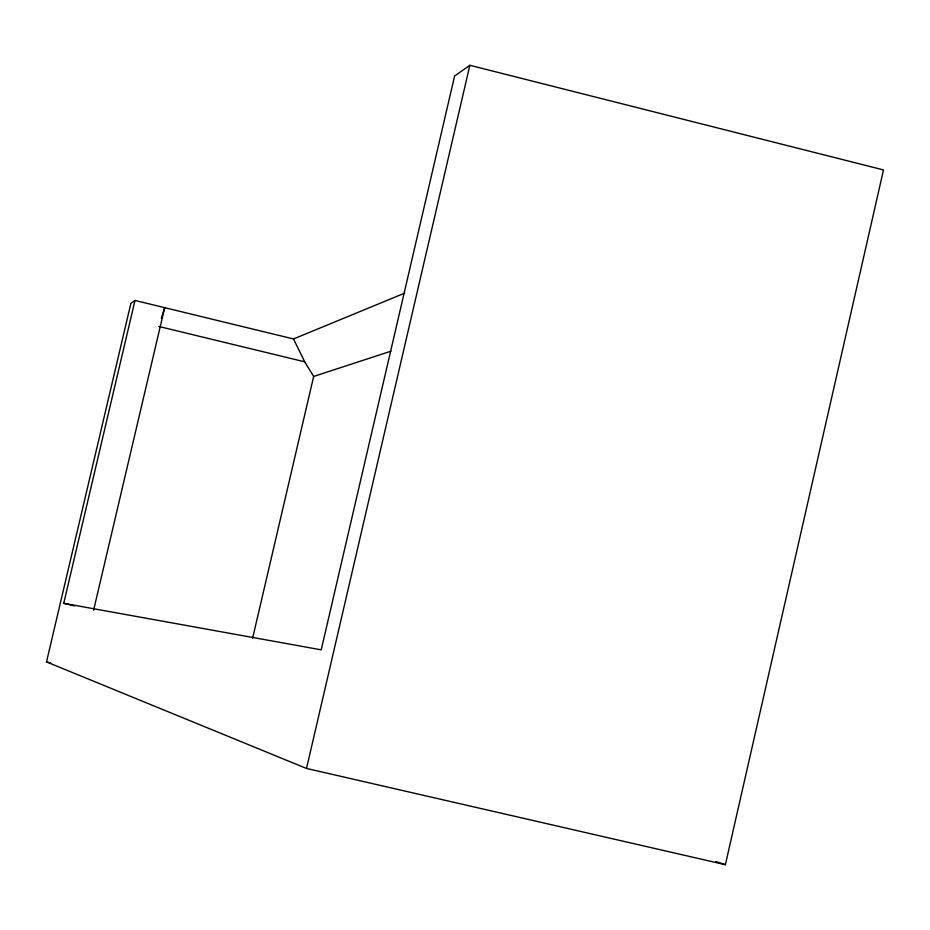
<?xml version="1.0" encoding="UTF-8"?>
<svg xmlns="http://www.w3.org/2000/svg" width="930" height="930" viewBox="0 0 930 930"><rect width="100%" height="100%" fill="white"/><g stroke="black" fill="none" stroke-linecap="round" stroke-linejoin="round"><path stroke-width="1.4" d="M135.001 300.448L130.898 303.331L46.5 661.904L306.505 768.447L725.377 864.702L883.5 169.923L469.859 65.298L454.607 76.004L321.222 649.838L63.728 603.338L135.001 300.448L293.496 338.962L404.713 293.136M252.542 638.55L313.666 376.441L304.715 361.817L293.496 338.962M306.505 768.447L469.859 65.298M93.581 610.301L164.691 307.656L161.355 318.397M313.666 376.441L390.937 351.203M46.5 661.904L50.743 662.892M63.728 603.338L74.586 605.872M158.844 326.465L304.715 361.817M715.74 861.517L725.377 864.702"/></g></svg>
